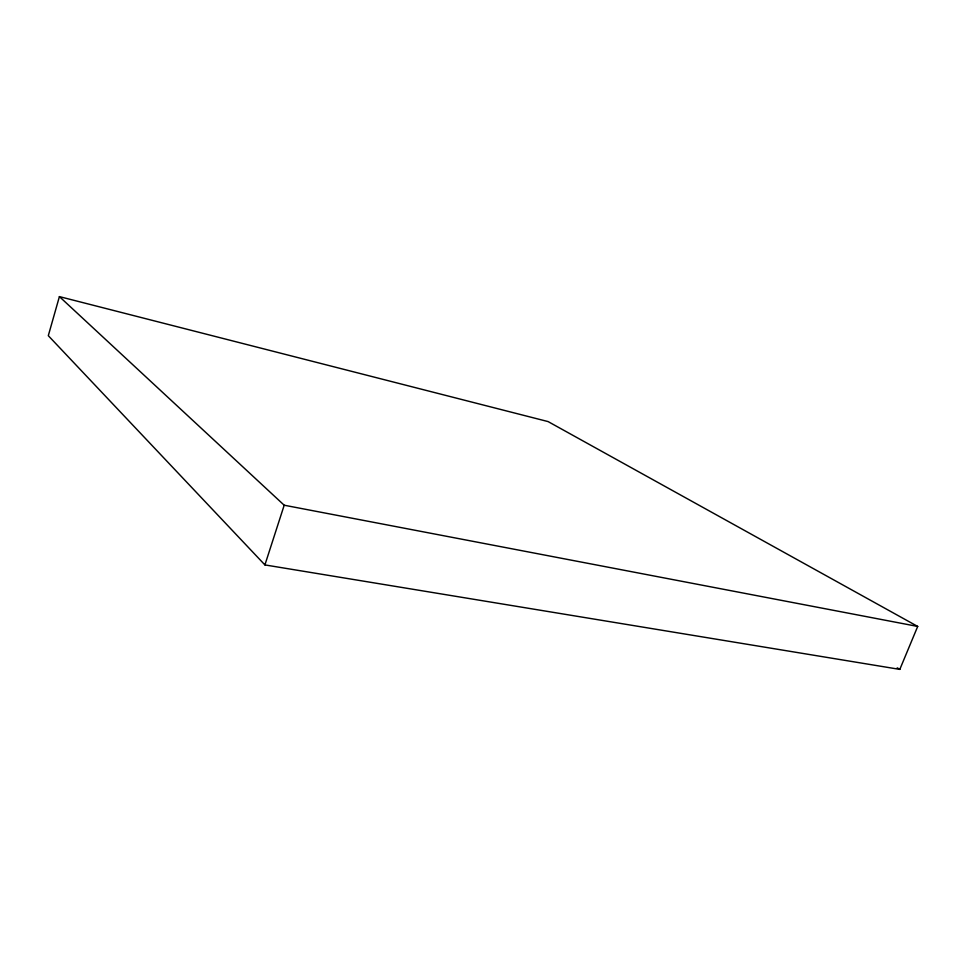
<?xml version="1.0" encoding="UTF-8"?>
<svg xmlns="http://www.w3.org/2000/svg" width="966" height="966" viewBox="0 0 966 966"><rect width="100%" height="100%" fill="white"/><g stroke="black" fill="none" stroke-linecap="round" stroke-linejoin="round"><path stroke-width="1.45" d="M59.409 296.61L48.3 335.685L264.913 564.917L899.817 669.39L917.7 626.439L548.096 421.587L59.409 296.61L284.197 505.218L917.7 626.439M264.913 564.917L284.197 505.218M897.221 667.844L899.817 669.39"/></g></svg>
